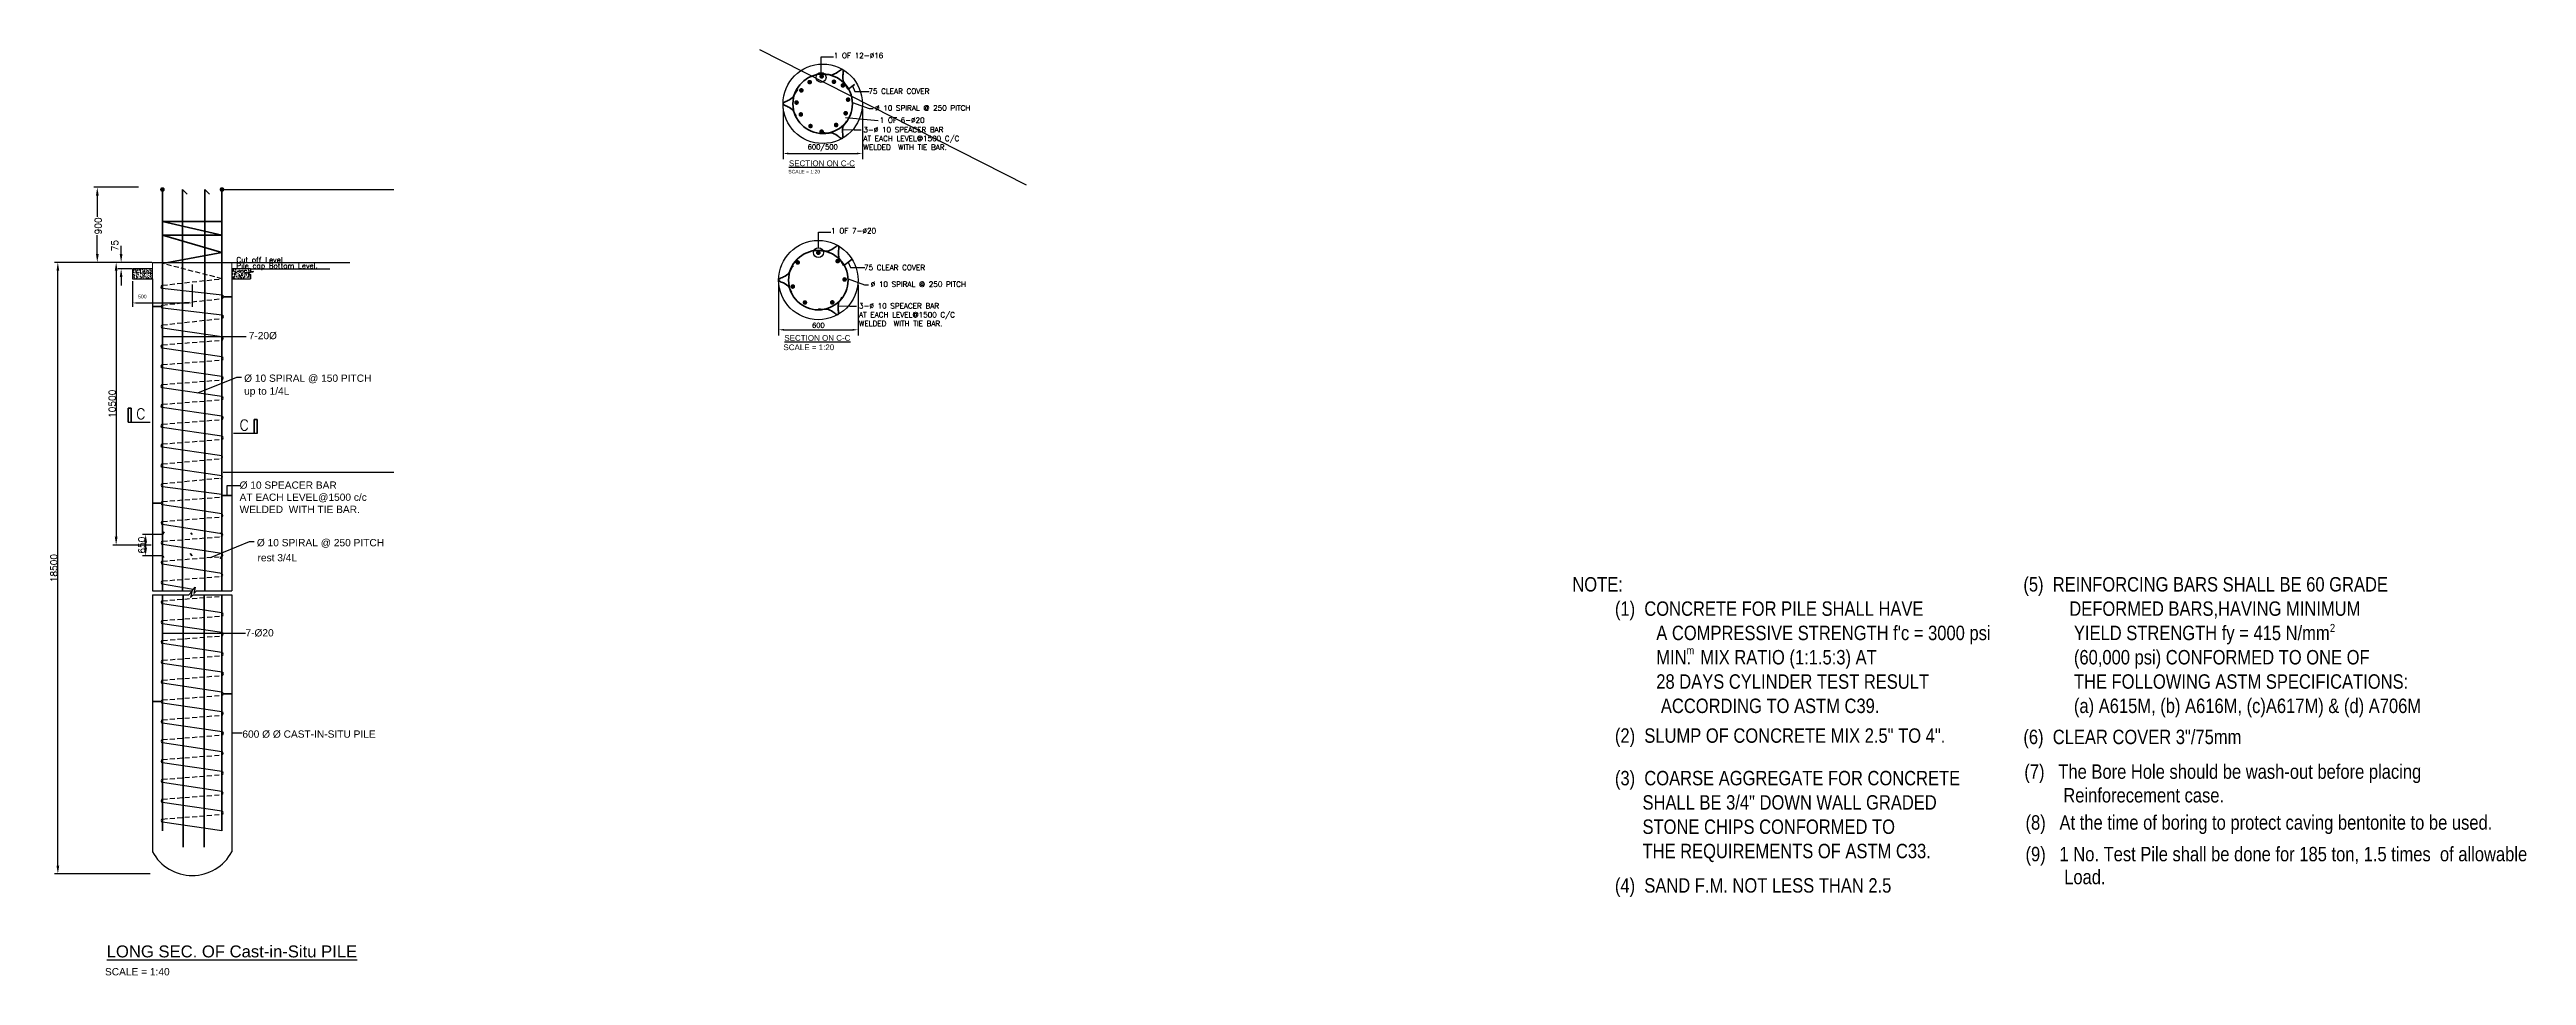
# Model space of a CAD drawing. Header units: millimetres. Extents: x 6239764 to 13047540, y 367704 to 979893.
# Drawn here: x 6658704 to 6733600, y 444219 to 472220 of the extents above; entities that cross this region are included whole.
import ezdxf

# ---------------------------------------------------------------- set-up
doc = ezdxf.new("R2010")
doc.units = ezdxf.units.MM
doc.header["$LTSCALE"] = 300
doc.linetypes.add('ACAD_ISO02W100', pattern=[15, 12, -3])
doc.linetypes.add('DASHED', pattern=[0.75, 0.5, -0.25])
for name, color, linetype in [('CAR', 4, 'Continuous'), ('DIM', 4, 'Continuous'), ('EQ-3', 3, 'Continuous'), ('HAS', 8, 'Continuous'), ('ST', 220, 'Continuous'), ('TEXT', 7, 'Continuous'), ('WIN', 30, 'Continuous')]:
    doc.layers.add(name, color=color, linetype=linetype)
for name, color, linetype, lineweight in [('DOTTED', 7, 'ACAD_ISO02W100', 0), ('Pile', 84, 'Continuous', 25), ('ROD', 10, 'Continuous', 35), ('S.TEXT', 130, 'Continuous', 9)]:
    doc.layers.add(name, color=color, linetype=linetype, lineweight=lineweight)
doc.styles.add('1-10', font='romans.shx', dxfattribs={"height": 20})
doc.styles.add('1-100', font='romans.shx', dxfattribs={"height": 200})
doc.styles.add('1-20', font='arial.ttf')
doc.styles.add('1-25', font='romans.shx', dxfattribs={"height": 50})
doc.styles.add('1-37.5', font='arial.ttf')
doc.styles.add('1-50', font='arial.ttf')
doc.styles.add('1-75', font='romans.shx', dxfattribs={"height": 150})
doc.styles.add('Hadding', font='ARIALN.TTF', dxfattribs={"height": 4})
doc.styles.add('style4', font='arial.ttf')
doc.linetypes.add('ZIGZAG', pattern='A,0.0001,-0.2,[131,ltypeshp.shx,S=0.2,R=0,X=-0.2,Y=0],-0.4,[131,ltypeshp.shx,S=0.2,R=180,X=0.2,Y=0],-0.2', length=0.8001)
doc.dimstyles.new('1- 20', dxfattribs={"dimtxt": 45, "dimasz": 40, "dimexe": 45, "dimexo": 40, "dimgap": 15, "dimtad": 1, "dimdec": 0, "dimzin": 3, "dimdsep": 46, "dimtxsty": '1-20', "dimcen": 0.09, "dimclrd": 161, "dimclre": 161, "dimclrt": 161, "dimadec": 0, "dimazin": 0, "dimtfac": 1, "dimtdec": 0, "dimtofl": 0, "dimtmove": 2, "dimatfit": 3, "dimfxl": 1, "dimtolj": 1, "dimtzin": 0, "dimarcsym": 0})
doc.dimstyles.new('1-10', dxfattribs={"dimtxt": 22, "dimasz": 22, "dimexe": 25, "dimexo": 20, "dimgap": 7, "dimtad": 1, "dimdec": 0, "dimzin": 3, "dimdsep": 46, "dimtxsty": '1-10', "dimcen": -80, "dimclrd": 161, "dimclre": 161, "dimclrt": 161, "dimadec": 0, "dimazin": 0, "dimtfac": 1, "dimtdec": 0, "dimtofl": 0, "dimtmove": 2, "dimatfit": 3, "dimfxl": 1, "dimtolj": 1, "dimtzin": 0, "dimarcsym": 0})
doc.dimstyles.new('1-25', dxfattribs={"dimtxt": 55, "dimasz": 50, "dimexe": 60, "dimexo": 50, "dimgap": 20, "dimtad": 1, "dimdec": 0, "dimzin": 3, "dimdsep": 46, "dimtxsty": '1-25', "dimcen": 0.09, "dimclrd": 161, "dimclre": 161, "dimclrt": 161, "dimadec": 0, "dimazin": 0, "dimtfac": 1, "dimtdec": 0, "dimtofl": 0, "dimtmove": 2, "dimatfit": 3, "dimfxl": 1, "dimtolj": 1, "dimtzin": 0, "dimarcsym": 0})
doc.dimstyles.new('1-50', dxfattribs={"dimtxt": 110, "dimasz": 100, "dimexe": 120, "dimexo": 75, "dimgap": 50, "dimtad": 1, "dimdec": 0, "dimzin": 3, "dimdsep": 46, "dimtxsty": '1-50', "dimcen": 0.09, "dimclrd": 7, "dimclre": 7, "dimclrt": 7, "dimadec": 0, "dimazin": 0, "dimtfac": 1, "dimtdec": 0, "dimtofl": 0, "dimtmove": 2, "dimatfit": 3, "dimfxl": 1, "dimtolj": 1, "dimtzin": 0, "dimarcsym": 0})
doc.dimstyles.new('1-75', dxfattribs={"dimtxt": 170, "dimasz": 160, "dimexe": 170, "dimexo": 150, "dimgap": 60, "dimtad": 1, "dimdec": 0, "dimzin": 3, "dimdsep": 46, "dimtxsty": '1-75', "dimcen": 0.09, "dimclrd": 256, "dimclre": 256, "dimclrt": 256, "dimadec": 0, "dimazin": 0, "dimtfac": 1, "dimtdec": 0, "dimtofl": 0, "dimtmove": 2, "dimatfit": 3, "dimfxl": 170, "dimtolj": 1, "dimtzin": 0, "dimarcsym": 0})
doc.dimstyles.new('Copy of 1-150', dxfattribs={"dimtxt": 150, "dimasz": 250, "dimexe": 100, "dimexo": 20, "dimgap": 20, "dimtad": 1, "dimdec": 0, "dimzin": 3, "dimdsep": 46, "dimtxsty": '1-20', "dimcen": 0.09, "dimclre": 7, "dimclrt": 256, "dimadec": 0, "dimazin": 0, "dimtfac": 1, "dimtdec": 0, "dimtofl": 0, "dimtmove": 2, "dimatfit": 3, "dimfxl": 1, "dimtolj": 1, "dimtzin": 0, "dimarcsym": 0})
pattern_1 = [(50, (6678587.89, 387153.74), (143.45204, -12.55043), [15, -165]), (355, (6678587.9, 387153.74), (-27.75027, 150.43843), [12, -132]), (100.4514, (6678599.85, 387152.69), (115.70188, 137.8879), [12.74804, -140.22842]), (46.1842, (6678587.9, 387193.74), (213.4482, -33.1038), [22.5, -247.5]), (96.6356, (6678605.68, 387190.98), (186.93254, 194.8236), [19.12206, -210.3426]), (351.1842, (6678587.9, 387193.74), (186.9324, 194.8237), [18, -198]), (21, (6678607.89, 387183.74), (119.38141, -80.52378), [15, -165]), (326, (6678607.9, 387183.74), (48.66307, 145.03), [12, -132]), (71.4514, (6678617.84, 387177.03), (168.04453, 64.5061), [12.74804, -140.22842]), (37.5, (6678587.893, 387153.737), (2.43197, 66.57877), [0, -130.4, 0, -134, 0, -132.5]), (7.5, (6678587.89, 387153.74), (52.61391, 78.88234), [0, -76.4, 0, -127.4, 0, -50.5]), (327.5, (6678543.293, 387153.737), (106.764487, -4.510974), [0, -50, 0, -156, 0, -207]), (317.5, (6678523.29, 387153.74), (116.63723, 20.021), [0, -65, 0, -103.6, 0, -147])]

# ---------------------------------------------------------------- blocks, each defined once
blk = doc.blocks.new('*D554')
at = {"layer": 'Defpoints', "color": 0, "linetype": 'Continuous', "transparency": 16777216}
for p in [(6680750, 465253), (6683150, 465248), (6683150, 463746)]:
    blk.add_point(p, dxfattribs=at)
at = {"layer": 'DIM', "linetype": 'Continuous', "lineweight": -2, "transparency": 16777216}
for p, q in [((6680750, 465103), (6680750, 463576)), ((6683150, 465098), (6683150, 463576)), ((6680910, 463746), (6682990, 463746))]:
    blk.add_line(p, q, dxfattribs=at)
at = {"layer": 'DIM', "linetype": 'Continuous', "transparency": 16777216}
for points in [[(6680910, 463772), (6680910, 463719), (6680750, 463746)], [(6682990, 463772), (6682990, 463719), (6683150, 463746)]]:
    blk.add_solid(points, dxfattribs=at)
at = {"layer": 'DIM', "linetype": 'Continuous', "transparency": 16777216, "insert": (6681950, 463881), "char_height": 150, "attachment_point": 5, "style": '1-75'}
blk.add_mtext('\\A1;600', dxfattribs=at)
blk = doc.blocks.new('*D555')
at = {"layer": 'Defpoints', "color": 0, "linetype": 'Continuous', "ltscale": 0.5, "transparency": 16777216}
for p in [(6661217, 465288), (6663017, 465191), (6663017, 464557)]:
    blk.add_point(p, dxfattribs=at)
at = {"layer": 'TEXT', "color": 7, "linetype": 'Continuous', "lineweight": -2, "ltscale": 0.5, "transparency": 16777216}
for p, q in [((6661217, 465213), (6661217, 464437)), ((6663017, 465116), (6663017, 464437)), ((6661317, 464557), (6662917, 464557))]:
    blk.add_line(p, q, dxfattribs=at)
at = {"layer": 'TEXT', "color": 7, "linetype": 'Continuous', "ltscale": 0.5, "transparency": 16777216}
for points in [[(6661317, 464574), (6661317, 464540), (6661217, 464557)], [(6662917, 464574), (6662917, 464540), (6663017, 464557)]]:
    blk.add_solid(points, dxfattribs=at)
at = {"layer": 'TEXT', "color": 7, "linetype": 'Continuous', "ltscale": 0.5, "transparency": 16777216, "insert": (6661511, 464749), "char_height": 110, "attachment_point": 5, "style": '1-50'}
blk.add_mtext('\\A1;500', dxfattribs=at)
blk = doc.blocks.new('*D556')
at = {"layer": 'Defpoints', "color": 0, "transparency": 16777216}
for p in [(6660148, 468054), (6661415, 468054), (6661817, 465784)]:
    blk.add_point(p, dxfattribs=at)
at = {"layer": 'EQ-3', "color": 7, "lineweight": -2, "transparency": 16777216}
for p, q in [((6661395, 468054), (6660048, 468054)), ((6661797, 465784), (6660048, 465784))]:
    blk.add_line(p, q, dxfattribs=at)
at = {"layer": 'EQ-3', "color": 0, "lineweight": -2, "transparency": 16777216}
for p, q in [((6660148, 467804), (6660148, 467163)), ((6660148, 466034), (6660148, 466608))]:
    blk.add_line(p, q, dxfattribs=at)
at = {"layer": 'EQ-3', "color": 0, "transparency": 16777216}
for points in [[(6660107, 467804), (6660190, 467804), (6660148, 468054)], [(6660107, 466034), (6660190, 466034), (6660148, 465784)]]:
    blk.add_solid(points, dxfattribs=at)
at = {"layer": 'EQ-3', "lineweight": 25, "transparency": 16777216, "insert": (6660176, 466885), "char_height": 200, "attachment_point": 5, "rotation": 90, "style": '1-100'}
blk.add_mtext('\\A1;900', dxfattribs=at)
blk = doc.blocks.new('*D557')
at = {"layer": 'Defpoints', "color": 0, "linetype": 'Continuous', "transparency": 16777216}
for p in [(6680883, 470584), (6683283, 470579), (6683283, 469077)]:
    blk.add_point(p, dxfattribs=at)
at = {"layer": 'DIM', "linetype": 'Continuous', "lineweight": -2, "transparency": 16777216}
for p, q in [((6680883, 470434), (6680883, 468907)), ((6683283, 470429), (6683283, 468907)), ((6681043, 469077), (6683123, 469077))]:
    blk.add_line(p, q, dxfattribs=at)
at = {"layer": 'DIM', "linetype": 'Continuous', "transparency": 16777216}
for points in [[(6681043, 469103), (6681043, 469050), (6680883, 469077)], [(6683123, 469103), (6683123, 469050), (6683283, 469077)]]:
    blk.add_solid(points, dxfattribs=at)
at = {"layer": 'DIM', "linetype": 'Continuous', "transparency": 16777216, "insert": (6682083, 469251), "char_height": 150, "attachment_point": 5, "style": '1-75'}
blk.add_mtext('\\A1;600/500', dxfattribs=at)
blk = doc.blocks.new('*D558')
at = {"layer": 'Defpoints', "color": 0, "transparency": 16777216}
for p in [(6660869, 465588), (6661217, 465588), (6661817, 465784)]:
    blk.add_point(p, dxfattribs=at)
at = {"layer": 'EQ-3', "color": 0, "lineweight": -2, "transparency": 16777216}
for p, q in [((6660869, 466034), (6660869, 466284)), ((6660869, 465338), (6660869, 465088))]:
    blk.add_line(p, q, dxfattribs=at)
at = {"layer": 'EQ-3', "color": 7, "lineweight": -2, "transparency": 16777216}
for p, q in [((6661797, 465784), (6660769, 465784)), ((6661197, 465588), (6660769, 465588))]:
    blk.add_line(p, q, dxfattribs=at)
at = {"layer": 'EQ-3', "color": 0, "transparency": 16777216}
for points in [[(6660827, 466034), (6660910, 466034), (6660869, 465784)], [(6660827, 465338), (6660910, 465338), (6660869, 465588)]]:
    blk.add_solid(points, dxfattribs=at)
at = {"layer": 'EQ-3', "lineweight": 25, "transparency": 16777216, "insert": (6660681, 466293), "char_height": 200, "attachment_point": 5, "rotation": 90, "style": '1-100'}
blk.add_mtext('\\A1;75', dxfattribs=at)
blk = doc.blocks.new('*D559')
at = {"layer": 'Defpoints', "color": 0, "transparency": 16777216}
for p in [(6661797, 465784), (6660718, 457234), (6661797, 457234)]:
    blk.add_point(p, dxfattribs=at)
at = {"layer": 'EQ-3', "color": 7, "lineweight": -2, "transparency": 16777216}
for p, q in [((6661777, 465784), (6660618, 465784)), ((6661777, 457234), (6660618, 457234))]:
    blk.add_line(p, q, dxfattribs=at)
at = {"layer": 'EQ-3', "color": 0, "lineweight": -2, "transparency": 16777216}
blk.add_line((6660718, 465534), (6660718, 457484), dxfattribs=at)
at = {"layer": 'EQ-3', "color": 0, "transparency": 16777216}
for points in [[(6660677, 465534), (6660760, 465534), (6660718, 465784)], [(6660677, 457484), (6660760, 457484), (6660718, 457234)]]:
    blk.add_solid(points, dxfattribs=at)
at = {"layer": 'EQ-3', "lineweight": 25, "transparency": 16777216, "insert": (6660598, 461509), "char_height": 200, "attachment_point": 5, "rotation": 90, "style": '1-100'}
blk.add_mtext('\\A1;10500', dxfattribs=at)
blk = doc.blocks.new('*D560')
at = {"layer": 'Defpoints', "color": 0, "transparency": 16777216}
for p in [(6661610, 456909), (6662117, 456909), (6662122, 457559)]:
    blk.add_point(p, dxfattribs=at)
at = {"layer": 'EQ-3', "color": 7, "lineweight": -2, "transparency": 16777216}
for p, q in [((6662102, 457559), (6661510, 457559)), ((6662097, 456909), (6661510, 456909))]:
    blk.add_line(p, q, dxfattribs=at)
at = {"layer": 'EQ-3', "color": 0, "lineweight": -2, "transparency": 16777216}
blk.add_line((6661610, 457309), (6661610, 457159), dxfattribs=at)
at = {"layer": 'EQ-3', "color": 0, "transparency": 16777216}
for points in [[(6661569, 457309), (6661652, 457309), (6661610, 457559)], [(6661569, 457159), (6661652, 457159), (6661610, 456909)]]:
    blk.add_solid(points, dxfattribs=at)
at = {"layer": 'EQ-3', "lineweight": 25, "transparency": 16777216, "insert": (6661490, 457234), "char_height": 200, "attachment_point": 5, "rotation": 90, "style": '1-100'}
blk.add_mtext('\\A1;650', dxfattribs=at)
blk = doc.blocks.new('*D905')
at = {"layer": 'Defpoints', "color": 0, "transparency": 16777216}
for p in [(6658955, 465784), (6661817, 465784), (6661765, 447293)]:
    blk.add_point(p, dxfattribs=at)
at = {"layer": 'EQ-3', "color": 7, "lineweight": -2, "transparency": 16777216}
for p, q in [((6661797, 465784), (6658855, 465784)), ((6661745, 447293), (6658855, 447293))]:
    blk.add_line(p, q, dxfattribs=at)
at = {"layer": 'EQ-3', "color": 0, "lineweight": -2, "transparency": 16777216}
blk.add_line((6658955, 447543), (6658955, 465534), dxfattribs=at)
at = {"layer": 'EQ-3', "color": 0, "transparency": 16777216}
for points in [[(6658914, 465534), (6658997, 465534), (6658955, 465784)], [(6658914, 447543), (6658997, 447543), (6658955, 447293)]]:
    blk.add_solid(points, dxfattribs=at)
at = {"layer": 'EQ-3', "lineweight": 25, "transparency": 16777216, "insert": (6658835, 456539), "char_height": 200, "attachment_point": 5, "rotation": 90, "style": '1-100'}
blk.add_mtext('\\A1;18500', dxfattribs=at)

msp = doc.modelspace()

# ---------------------------------------------------------------- hatches: boundary and pattern name
at = {"layer": 'HAS', "linetype": 'Continuous', "ltscale": 0.5}
h = msp.add_hatch(dxfattribs=at)
h.set_pattern_fill('AR-CONC', scale=20, style=0)
h.set_pattern_definition(pattern_1)
h.paths.add_polyline_path([(6661817.3, 465587.9), (6661217.3, 465587.9), (6661217.3, 465287.9), (6661817.3, 465287.9)])
h = msp.add_hatch(dxfattribs=at)
h.set_pattern_fill('AR-CONC', scale=20, style=0)
h.set_pattern_definition(pattern_1)
edge = h.paths.add_edge_path()
edge.add_line((6664783.2, 465413), (6664783.9, 465287.2))
edge.add_line((6664714.3, 465455.6), (6664783.2, 465413))
edge.add_line((6664868.2, 465504.5), (6664714.3, 465455.6))
edge.add_line((6664779.5, 465504.5), (6664868.2, 465504.5))
edge.add_line((6664779.5, 465587.9), (6664779.5, 465504.5))
edge.add_line((6664779.5, 465587.9), (6664217.3, 465587.9))
edge.add_line((6664217.3, 465587.9), (6664217.3, 465287.9))
edge.add_line((6664217.3, 465287.9), (6664779.5, 465287.9))

# ---------------------------------------------------------------- linework, layer by layer
at = {"color": 7, "lineweight": 25}
for p, q in [((6664217.3, 465783.7), (6666007.1, 465783.7)), ((6664779.5, 465587.9), (6667180.7, 465587.9))]:
    msp.add_line(p, q, dxfattribs=at)
at = {"layer": 'CAR', "color": 7, "linetype": 'Continuous', "ltscale": 0.5, "const_width": 70}
for points in [[(6681680.6, 471199.8, 1), (6681695.1, 471268.2, 1)], [(6682414.3, 471210.8, 1), (6682428.8, 471279.3, 1)], [(6681284.2, 470582.4, 1), (6681298.7, 470650.9, 1)], [(6682843.5, 470671.6, 1), (6682858, 470740.1, 1)], [(6681706.9, 469871.5, 1), (6681721.4, 469939.9, 1)], [(6682481.7, 469903.1, 1), (6682496.3, 469971.6, 1)]]:
    msp.add_lwpolyline(points, format="xyb", close=True, dxfattribs=at)
at = {"layer": 'Defpoints', "color": 7, "linetype": 'Continuous', "lineweight": 25}
for p, q in [((6680167.3, 472220.5), (6688230.1, 468128.4)), ((6663952.3, 467987.9), (6669115.9, 467987.9)), ((6661817.3, 465783.7), (6667788.8, 465783.7)), ((6663952.3, 459437.9), (6669115.9, 459437.9))]:
    msp.add_line(p, q, dxfattribs=at)
at = {"layer": 'DOTTED', "color": 7}
for p, q in [((6661217.3, 465587.9), (6661817.3, 465587.9)), ((6661817.3, 465287.9), (6661217.3, 465287.9)), ((6661817.3, 465287.9), (6661817.3, 465783.7)), ((6664217.3, 465287.9), (6664217.3, 465783.7))]:
    msp.add_line(p, q, dxfattribs=at)
at = {"layer": 'DOTTED', "color": 7, "linetype": 'ZIGZAG', "ltscale": 25}
msp.add_line((6661817.3, 465783.7), (6664217.3, 465783.7), dxfattribs=at)
at = {"layer": 'Pile', "color": 7, "linetype": 'Continuous', "ltscale": 0.5}
for p, q in [((6664868.2, 465504.5), (6664714.3, 465455.6)), ((6664714.3, 465455.6), (6664783.2, 465413)), ((6664779.5, 465587.9), (6664779.5, 465504.5)), ((6664779.5, 465504.5), (6664868.2, 465504.5)), ((6664783.2, 465413), (6664783.9, 465287.2))]:
    msp.add_line(p, q, dxfattribs=at)
at = {"layer": 'ROD', "color": 7, "linetype": 'Continuous', "ltscale": 0.5}
for p, q in [((6662117.3, 467988.6), (6662117.3, 455849)), ((6662728.7, 467987.9), (6662728.7, 455850)), ((6662870.2, 467846.5), (6662728.7, 467987.9)), ((6663394.7, 467987.9), (6663394.7, 455850)), ((6663536.1, 467846.5), (6663394.7, 467987.9)), ((6663917.3, 467988.6), (6663917.3, 455849)), ((6663917.3, 466609), (6662117.3, 467020.1)), ((6662117.3, 467020.1), (6663917.3, 467020.1)), ((6663917.3, 466083.7), (6662117.3, 466609)), ((6662117.3, 466609), (6663917.3, 466609)), ((6662117.3, 465750.2), (6663917.3, 466083.7)), ((6662122.4, 457558.7), (6662166.7, 457637.2)), ((6662117.3, 456908.7), (6662158.7, 456862)), ((6662122.4, 457558.7), (6662122.4, 456908.7)), ((6663017.3, 456908.7), (6662955.5, 456975)), ((6663017.3, 457558.7), (6662976.2, 457602.2)), ((6663917.3, 456908.7), (6663875.5, 456822.3)), ((6663917.2, 457558.7), (6663879.7, 457612.7)), ((6663917.2, 457558.7), (6663917.2, 456908.7)), ((6662117.3, 455725.2), (6662117.3, 448595.6)), ((6662739.6, 455700), (6662739.6, 448095.6)), ((6663375.7, 455700), (6663375.7, 448095.6)), ((6663917.3, 455725.2), (6663917.3, 448595.6))]:
    msp.add_line(p, q, dxfattribs=at)
at = {"layer": 'ROD', "color": 7}
for p, q in [((6661830.3, 464446.4), (6662092.9, 464446.4)), ((6663961.9, 464737.3), (6664224.5, 464737.3)), ((6661813.6, 458502.7), (6662076.2, 458502.7)), ((6663938.9, 458728.8), (6664201.5, 458728.8)), ((6661817.8, 452503.7), (6662080.4, 452503.7)), ((6663954.8, 452736.6), (6664217.3, 452736.6))]:
    msp.add_line(p, q, dxfattribs=at)
at = {"layer": 'ROD', "color": 7, "linetype": 'Continuous', "ltscale": 0.5, "const_width": 70}
for points in [[(6682025.1, 471432, 1), (6682077.1, 471385.2, 1)], [(6682700.6, 471170.1, 1), (6682686, 471101.6, 1)], [(6681430.2, 470951.6, 1), (6681444.8, 471020, 1)], [(6682743.7, 470282.8, 1), (6682810.2, 470304.5, 1)], [(6681414.4, 470223.7, 1), (6681429, 470292.2, 1)], [(6682082.5, 469747.3, 1), (6682015.9, 469725.6, 1)], [(6662082.3, 467987.9, 1), (6662152.3, 467987.9, 1)], [(6663882.3, 467987.9, 1), (6663952.3, 467987.9, 1)], [(6681924.3, 466099.2, 1), (6681976.3, 466052.3, 1)], [(6682542.4, 465855.1, 1), (6682527.9, 465786.6, 1)], [(6681170.3, 465018.5, 1), (6681184.9, 465087, 1)], [(6681319.8, 465746.8, 1), (6681334.4, 465815.3, 1)], [(6682711.6, 465255.8, 1), (6682778.2, 465277.4, 1)], [(6681578.5, 464580.6, 1), (6681511.9, 464559, 1)], [(6682338.7, 464563.1, 1), (6682405.3, 464584.7, 1)]]:
    msp.add_lwpolyline(points, format="xyb", close=True, dxfattribs=at)
at = {"layer": 'ROD', "color": 7}
for points in [[(6661085.1, 460948.3), (6661085.1, 461370.2), (6661169.4, 461370.2), (6661169.4, 460948.3)], [(6664978.9, 460606.8), (6664978.9, 461028.6), (6664894.5, 461028.6), (6664894.5, 460606.8)]]:
    msp.add_lwpolyline(points, dxfattribs=at)
for centre in [(6682083.1, 470579.1), (6681950.3, 465247.9)]:
    msp.add_circle(centre, 900, dxfattribs=at)
for centre, radius, start, end in [((6682234.5, 470838.1), 624, 78.339043, 95.520227), ((6682667.7, 471581.1), 40, 358.255228, 121.744772), ((6681969, 470654.4), 945.7, 22.592324, 38.63417), ((6680923.1, 470583.6), 40, 118.255228, 241.744772), ((6681783.1, 470579.9), 624, 198.339043, 215.520227), ((6681783.1, 470579.9), 624, 136.725498, 160.67477), ((6682231, 470317.1), 624, 256.725498, 280.67477), ((6682231, 470317.1), 624, 318.339043, 335.520227), ((6682657.7, 469570.5), 40, 238.255228, 1.744772), ((6682101.7, 465506.9), 624, 78.339043, 95.520227), ((6682534.9, 466249.9), 40, 358.255228, 121.744772), ((6681836.2, 465323.2), 945.7, 22.592324, 38.63417), ((6680790.3, 465252.4), 40, 118.255228, 241.744772), ((6681650.3, 465248.7), 624, 136.725498, 160.67477), ((6681650.3, 465248.7), 624, 198.339043, 215.520227), ((6682098.1, 464985.9), 624, 256.725498, 280.67477), ((6682098.1, 464985.9), 624, 318.339043, 335.520227), ((6682524.9, 464239.3), 40, 238.255228, 1.744772)]:
    msp.add_arc(centre, radius, start, end, dxfattribs=at)
for points in [[(6682646.7, 471615.1), (6682614.8, 471595.4), (6682506.1, 471504.3), (6682413.9, 471469.5), (6682356.9, 471447.9)], [(6682707.7, 471579.8), (6682706.5, 471542.4), (6682682.1, 471402.7), (6682697.9, 471305.5), (6682707.7, 471244.8)], [(6680904.2, 470618.8), (6680937.2, 470636.6), (6681070.4, 470685.2), (6681146.6, 470747.5), (6681194.3, 470786.4)], [(6680904.2, 470548.4), (6680937.2, 470530.6), (6681070.4, 470482), (6681146.6, 470419.6), (6681193.9, 470381)], [(6682636.7, 469536.4), (6682604.8, 469556.1), (6682496.1, 469647.2), (6682404, 469682.1), (6682346.5, 469703.9)], [(6682697.7, 469571.7), (6682696.6, 469609.1), (6682672.1, 469748.8), (6682688, 469846), (6682697.8, 469906.2)], [(6682513.8, 466283.9), (6682482, 466264.2), (6682373.2, 466173.1), (6682281.1, 466138.3), (6682224.1, 466116.7)], [(6682574.9, 466248.6), (6682573.7, 466211.2), (6682549.2, 466071.5), (6682565.1, 465974.3), (6682574.9, 465913.6)], [(6680771.4, 465287.6), (6680804.3, 465305.3), (6680937.6, 465354), (6681013.8, 465416.3), (6681061.5, 465455.2)], [(6680771.4, 465217.2), (6680804.3, 465199.4), (6680937.6, 465150.8), (6681013.8, 465088.4), (6681061, 465049.8)], [(6682503.9, 464205.2), (6682472, 464224.9), (6682363.3, 464316), (6682271.2, 464350.9), (6682213.7, 464372.7)], [(6682564.9, 464240.5), (6682563.8, 464277.9), (6682539.3, 464417.6), (6682555.1, 464514.8), (6682565, 464575)]]:
    msp.add_open_spline(points, degree=3, knots=[18.9664114, 18.9664114, 18.9664114, 18.9664114, 47.0106371, 92.6089282, 92.6089282, 92.6089282, 92.6089282], dxfattribs=at)
at = {"layer": 'ST', "color": 7, "linetype": 'DASHED'}
for p, q in [((6663917.3, 465289.4), (6662117.3, 465750.2)), ((6662117.3, 465093), (6663917.3, 465289.4)), ((6662117.3, 464493), (6663917.3, 464689.4)), ((6662117.3, 463893), (6663917.3, 464089.4)), ((6662117.3, 463293), (6663917.3, 463430.5)), ((6662117.3, 462693), (6663913.9, 462830)), ((6662117.3, 462093), (6663913.9, 462230)), ((6662117.3, 461493), (6663913.9, 461630)), ((6662117.3, 460893), (6663917.3, 461030.5)), ((6662117.3, 460293), (6663913.9, 460430)), ((6662117.3, 459693), (6663917.3, 459850.6)), ((6662117.3, 459093), (6663917.3, 459266.8)), ((6662120.8, 458552.4), (6663917.3, 458689.4)), ((6662117.3, 457950.2), (6663917.3, 458089.4)), ((6662117.3, 456750.2), (6663917.3, 456889.4)), ((6662120.8, 457352.4), (6663917.3, 457489.4)), ((6662117.3, 456150.2), (6663917.3, 456289.4)), ((6662117.3, 455551.9), (6663917.3, 455689.4)), ((6662120.8, 454952.4), (6663917.3, 455089.4)), ((6662124.9, 454351.7), (6663917.3, 454489.4)), ((6662124.9, 453751.7), (6663917.3, 453889.4)), ((6662117.3, 453150), (6663917.3, 453289.4)), ((6662117.3, 452550.2), (6663917.3, 452689.4)), ((6662117.3, 451950.2), (6663917.3, 452089.4)), ((6662117.3, 451350), (6663917.3, 451489.4)), ((6662117.3, 450750), (6663917.3, 450889.4)), ((6662117.3, 450150.2), (6663917.3, 450289.4)), ((6662117.3, 449550), (6663917.3, 449689.4)), ((6662117.3, 448950.2), (6663917.3, 449089.4))]:
    msp.add_line(p, q, dxfattribs=at)
at = {"layer": 'ST', "color": 7}
for p, q in [((6663920.8, 464788.3), (6662113.9, 464994)), ((6663920.8, 464188.3), (6662117.3, 464396.4)), ((6663917.3, 463529), (6662117.3, 463795.8)), ((6663917.3, 462929), (6662113.9, 463194)), ((6663917.3, 462329), (6662113.9, 462594)), ((6663917.3, 461729), (6662113.9, 461994)), ((6663917.3, 461129), (6662113.9, 461394)), ((6663917.3, 460529), (6662113.9, 460794)), ((6663917.3, 459929), (6662113.9, 460194)), ((6663917.3, 459329), (6662113.9, 459594)), ((6663917.3, 458180.1), (6662117.3, 458453.5)), ((6663917.3, 458764.4), (6662121.5, 458995.5)), ((6663917.3, 457575.2), (6662117.3, 457853.5)), ((6663917.3, 456980.5), (6662117.3, 457253.5)), ((6663917.3, 456372.1), (6662117.3, 456653.5)), ((6663046.1, 455886), (6662117.3, 456053.5)), ((6663913.7, 455187.5), (6662117.3, 455453.5)), ((6663913.7, 454587.5), (6662117.3, 454853.5)), ((6663913.7, 453987.5), (6662117.3, 454253.5)), ((6663920.8, 453388.3), (6662117.3, 453653.5)), ((6663917.3, 452786.7), (6662117.3, 453053.5)), ((6663917.3, 452186.7), (6662117.3, 452453.5)), ((6663920.8, 451588.3), (6662117.3, 451853.5)), ((6663917.3, 450983.4), (6662117.3, 451253.5)), ((6663917.3, 450386.7), (6662117.3, 450653.5)), ((6663917.3, 449783.2), (6662117.3, 450053.5)), ((6663917.3, 449186.7), (6662117.3, 449453.5)), ((6663917.3, 448595.6), (6662117.3, 448853.5))]:
    msp.add_line(p, q, dxfattribs=at)
at = {"layer": 'ST', "color": 7, "linetype": 'Continuous'}
for centre, start, end in [((6662122.8, 465043.2), 96.2274, 259.779039), ((6662130.4, 464444.7), 96.2274, 259.779039), ((6663911.9, 464739.1), 276.2274, 79.779039), ((6662130.4, 463844.1), 96.2274, 259.779039), ((6663911.9, 464139.1), 276.2274, 79.779039), ((6662122.8, 463243.2), 96.2274, 259.779039), ((6663908.5, 463479.7), 276.2274, 79.779039), ((6663908.5, 462879.7), 276.2274, 79.779039), ((6662122.8, 462643.2), 96.2274, 259.779039), ((6663908.5, 462279.7), 276.2274, 79.779039), ((6662122.8, 462043.2), 96.2274, 259.779039), ((6662122.8, 461443.2), 96.2274, 259.779039), ((6663908.5, 461679.7), 276.2274, 79.779039), ((6662122.8, 460843.2), 96.2274, 259.779039), ((6663908.5, 461079.7), 276.2274, 79.779039), ((6662122.8, 460243.2), 96.2274, 259.779039), ((6663886.2, 459889.8), 276.2274, 79.779039), ((6663908.5, 460479.7), 276.2274, 79.779039), ((6662122.8, 459643.2), 96.2274, 259.779039), ((6663880.1, 459295.6), 276.2274, 79.779039), ((6662126.2, 458502.7), 96.2274, 259.779039), ((6662130.4, 459044.7), 96.2274, 259.779039), ((6663888.9, 458730.5), 276.2274, 79.779039), ((6662130.4, 457902), 96.2274, 259.779039), ((6663896.3, 458134.7), 276.2274, 79.779039), ((6662126.2, 457302.7), 96.2274, 259.779039), ((6663891.7, 457532.3), 276.2274, 79.779039), ((6663896.8, 456934.9), 276.2274, 79.779039), ((6662130.4, 456702), 96.2274, 259.779039), ((6662130.4, 456102), 96.2274, 259.779039), ((6663889.2, 456330.7), 276.2274, 79.779039), ((6662126.2, 455502.7), 96.2274, 259.779039), ((6662126.2, 454902.7), 96.2274, 259.779039), ((6663904.8, 455138.3), 276.2274, 79.779039), ((6662130.4, 454302), 96.2274, 259.779039), ((6663904.8, 454538.3), 276.2274, 79.779039), ((6663904.8, 453938.3), 276.2274, 79.779039), ((6662130.4, 453702), 96.2274, 259.779039), ((6662130.4, 453101.8), 96.2274, 259.779039), ((6663911.9, 453339.1), 276.2274, 79.779039), ((6662130.4, 452502), 96.2274, 259.779039), ((6663904.8, 452738.3), 276.2274, 79.779039), ((6662130.4, 451902), 96.2274, 259.779039), ((6663904.8, 452138.3), 276.2274, 79.779039), ((6662130.4, 451301.8), 96.2274, 259.779039), ((6663900.3, 450936.4), 276.2274, 79.779039), ((6663911.9, 451539.1), 276.2274, 79.779039), ((6662130.4, 450701.8), 96.2274, 259.779039), ((6662130.4, 450102), 96.2274, 259.779039), ((6663904.8, 450338.3), 276.2274, 79.779039), ((6662130.4, 449501.8), 96.2274, 259.779039), ((6663900, 449736.3), 276.2274, 79.779039), ((6662130.4, 448902), 96.2274, 259.779039), ((6663904.8, 449138.3), 276.2274, 79.779039)]:
    msp.add_arc(centre, 50, start, end, dxfattribs=at)
at = {"layer": 'TEXT', "color": 7}
for p, q in [((6682981.1, 471119.3), (6683053.5, 470955)), ((6683053.5, 470955), (6683484.3, 470955)), ((6682848.3, 465788.1), (6682920.7, 465623.8)), ((6682920.7, 465623.8), (6683351.5, 465623.8))]:
    msp.add_line(p, q, dxfattribs=at)
for centre in [(6682034.4, 471376.1), (6681954.4, 466079.3)]:
    msp.add_circle(centre, 148.9, dxfattribs=at)
at = {"layer": 'WIN', "color": 7, "linetype": 'ZIGZAG', "ltscale": 0.5}
for p, q in [((6661817.3, 465287.9), (6661817.3, 455849)), ((6664217.3, 465287.9), (6664217.3, 455849)), ((6661817.3, 455725.2), (6661817.3, 447960.9)), ((6664217.3, 455725.2), (6664217.3, 447960.9))]:
    msp.add_line(p, q, dxfattribs=at)
at = {"layer": 'WIN', "color": 7}
for p, q in [((6661085.1, 460948.3), (6661745.1, 460948.3)), ((6664978.9, 460606.8), (6664270.3, 460606.8)), ((6661817.3, 455849), (6663016.6, 455849)), ((6661817.3, 455725.2), (6662914.6, 455725.2)), ((6663041.9, 455725.2), (6664217.3, 455725.2)), ((6663143.9, 455849), (6664217.3, 455849))]:
    msp.add_line(p, q, dxfattribs=at)
at = {"layer": 'WIN', "color": 7, "linetype": 'Continuous', "ltscale": 0.5}
for p, q in [((6662914.6, 455725.2), (6663002.8, 455830.4)), ((6663002.8, 455830.4), (6662967, 455648.5)), ((6662967, 455648.5), (6663041.9, 455725.2)), ((6663016.6, 455849), (6663104.8, 455959.6)), ((6663104.8, 455959.6), (6663069, 455772.4)), ((6663069, 455772.4), (6663143.9, 455849))]:
    msp.add_line(p, q, dxfattribs=at)
msp.add_lwpolyline([(6661817.3, 465587.9), (6661217.3, 465587.9), (6661217.3, 465287.9), (6661817.3, 465287.9)], close=True, dxfattribs=at)
msp.add_lwpolyline([(6664779.5, 465587.9), (6664217.3, 465587.9), (6664217.3, 465287.9), (6664779.5, 465287.9)], dxfattribs=at)
at = {"layer": 'WIN', "color": 7}
for centre in [(6682083.1, 470579.1), (6681950.3, 465247.9)]:
    msp.add_circle(centre, 1200, dxfattribs=at)
at = {"layer": 'WIN', "color": 7, "linetype": 'ZIGZAG', "ltscale": 0.5}
msp.add_arc((6663017.3, 448600.9), 1360, 208.072487, 331.927513, dxfattribs=at)

# ---------------------------------------------------------------- texts
at = {"layer": 'S.TEXT', "color": 7, "linetype": 'Continuous', "lineweight": 25, "style": 'Hadding'}
for s, height, p in [('NOTE:', 436.3, (6704749.6, 455829.7)), ('         (5)  REINFORCING BARS SHALL BE 60 GRADE', 436.298, (6717137, 455829.7)), ('         (1)  CONCRETE FOR PILE SHALL HAVE', 436.298, (6704786.8, 455094.8)), ('                   DEFORMED BARS,HAVING MINIMUM', 436.298, (6717137, 455094.8)), ("                  A COMPRESSIVE STRENGTH f'c = 3000 psi", 436.298, (6704786.8, 454359.9)), ('                    YIELD STRENGTH fy = 415 N/mm', 436.298, (6717137, 454359.9)), ('                  MIN.  MIX RATIO (1:1.5:3) AT', 436.298, (6704786.8, 453625)), ('                    (60,000 psi) CONFORMED TO ONE OF', 436.298, (6717137, 453625)), ('                  28 DAYS CYLINDER TEST RESULT', 436.298, (6704786.8, 452890.1)), ('                    THE FOLLOWING ASTM SPECIFICATIONS:', 436.298, (6717137, 452890.1)), ('                   ACCORDING TO ASTM C39.', 436.298, (6704786.8, 452155.2)), ('                    (a) A615M, (b) A616M, (c)A617M) & (d) A706M', 436.298, (6717137, 452155.5)), ('         (2)  SLUMP OF CONCRETE MIX 2.5" TO 4".', 436.298, (6704786.8, 451255.4)), ('         (6)  CLEAR COVER 3"/75mm', 436.298, (6717137, 451215.2)), ('         (3)  COARSE AGGREGATE FOR CONCRETE', 436.298, (6704786.8, 449969.1)), ('       (7)   The Bore Hole should be wash-out before placing', 436.298, (6717444.3, 450166.6)), ('               SHALL BE 3/4" DOWN WALL GRADED', 436.298, (6704786.8, 449234.2)), ('Reinforecement case.', 436.298, (6719595.2, 449450.6)), ('               STONE CHIPS CONFORMED TO', 436.298, (6704786.8, 448499.3)), ('       (8)   At the time of boring to protect caving bentonite to be used.', 436.298, (6717480.2, 448627.2)), ('               THE REQUIREMENTS OF ASTM C33.', 436.298, (6704786.8, 447764.4)), ('       (9)   1 No. Test Pile shall be done for 185 ton, 1.5 times  of allowable ', 436.298, (6717480.2, 447671.9)), ('         (4)  SAND F.M. NOT LESS THAN 2.5', 436.298, (6704786.8, 446724)), ('Load.', 436.3, (6719622.3, 446979.8))]:
    msp.add_text(s, height=height, dxfattribs=at).set_placement(p)
at = {"layer": 'S.TEXT', "color": 7, "style": 'Hadding'}
for s, p in [('2', (6727658.6, 454605)), ('m', (6708202.8, 453925.7))]:
    msp.add_text(s, height=244.3, dxfattribs=at).set_placement(p)
at = {"layer": 'TEXT', "color": 7, "linetype": 'Continuous', "ltscale": 0.5, "style": '1-37.5'}
for s, height, p in [('SCALE = 1:20', 108, (6681043.1, 468474)), ('SCALE = 1:20', 172.8, (6680894.2, 463129.5)), ('SCALE = 1:40', 220, (6660380.1, 444221.9))]:
    msp.add_text(s, height=height, dxfattribs=at).set_placement(p)
at = {"layer": 'TEXT', "color": 7}
for s, height, style, p in [('C', 320, '1-10', (6661319.7, 461044.7)), ('C', 320, '1-10', (6664446.8, 460703.2)), ('600 %%C %%C CAST-IN-SITU PILE', 220, 'style4', (6664534.8, 451409.3))]:
    msp.add_text(s, height=height, dxfattribs=dict(at, style=style)).set_placement(p)
at = {"layer": 'TEXT', "color": 7, "attachment_point": 1}
for s, insert, char_height, style in [('1 OF 12-%%C16', (6682418.4, 472117.8), 160, '1-10'), ('75 CLEAR COVER', (6683464.9, 471040.8), 160, '1-10'), ('%%c 10 SPIRAL @ 250 PITCH', (6683666.7, 470532.9), 160, '1-10'), ('3-%%C 10 SPEACER BAR \\PAT EACH LEVEL@1500 C/C\\PWELDED  WITH TIE BAR.', (6683312.7, 469877.7), 160, '1-10'), ('1 OF 6-%%C20', (6683806.3, 470165.1), 160, '1-10'), ('1 OF 7-%%C20', (6682338.5, 466821), 160, '1-10'), ('Cut off Level', (6664352.1, 465943.7), 160, '1-10'), ('Pile cap Bottom Level.', (6664352.1, 465763.3), 160, '1-10'), ('75 CLEAR COVER', (6683332.1, 465709.6), 160, '1-10'), ('%%c 10 SPIRAL @ 250 PITCH', (6683533.9, 465201.7), 160, '1-10'), ('3-%%C 10 SPEACER BAR \\PAT EACH LEVEL@1500 C/C\\PWELDED  WITH TIE BAR.', (6683179.9, 464546.5), 160, '1-10'), ('7-20%%C', (6664726.6, 463680.2), 220, 'style4'), ('%%c 10 SPIRAL @ 150 PITCH', (6664588.6, 462391.7), 220, 'style4'), ('up to 1/4L', (6664588.6, 462002.1), 220, 'style4'), ('%%C 10 SPEACER BAR \\PAT EACH LEVEL@1500 c/c\\PWELDED  WITH TIE BAR.', (6664450.5, 459158.6), 220, 'style4'), ('%%c 10 SPIRAL @ 250 PITCH', (6664973, 457418.5), 220, 'style4'), ('rest 3/4L', (6664993.8, 456963.1), 220, 'style4'), ('7-%%C20', (6664627.7, 454690.8), 220, 'style4')]:
    msp.add_mtext(s, dxfattribs=dict(at, insert=insert, char_height=char_height, style=style))
at = {"layer": 'TEXT', "color": 7, "linetype": 'Continuous', "ltscale": 0.5, "attachment_point": 1, "style": '1-37.5'}
for s, insert, char_height in [('{\\LSECTION ON C-C}', (6681060.1, 468865.8), 172.8), ('{\\LSECTION ON C-C}', (6680922.6, 463585), 172.8), ('{\\LLONG SEC. OF Cast-in-Situ PILE}', (6660432.9, 445125.9), 360)]:
    msp.add_mtext(s, dxfattribs=dict(at, insert=insert, char_height=char_height))

# ---------------------------------------------------------------- dimensions: what is measured, and where the dimension line sits
at = {"layer": 'DIM', "color": 7, "linetype": 'Continuous'}
for base, p1, p2, text, picture, middle in [((6683283.1, 469076.7), (6680883.1, 470583.9), (6683283.1, 470579.1), '600/500', '*D557', (6682083.1, 469251)), ((6683150.3, 463745.5), (6680750.3, 465252.7), (6683150.3, 465247.9), '600', '*D554', (6681950.3, 463880.5))]:
    dim = msp.add_linear_dim(base=base, p1=p1, p2=p2, text=text, dimstyle='1-75', override={"dimfxl": 0.35}, dxfattribs=at)
    dim.commit()
    dim.dimension.update_dxf_attribs({"geometry": picture, "text_midpoint": middle})
at = {"layer": 'EQ-3', "color": 7, "lineweight": 25}
for base, p2, text, picture, middle in [((6660148.4, 468054.1), (6661414.9, 468054.1), '900', '*D556', (6660176.4, 466885.4)), ((6660868.6, 465587.9), (6661217.3, 465587.9), '75', '*D558', (6660681.1, 466292.9))]:
    dim = msp.add_linear_dim(base=base, p1=(6661817.3, 465783.7), p2=p2, angle=90, text=text, dimstyle='Copy of 1-150', override={"dimtxsty": '1-100'}, dxfattribs=at)
    dim.commit()
    dim.dimension.update_dxf_attribs({"geometry": picture, "text_midpoint": middle, "dimtype": 160})
for base, p1, p2, text, picture, middle in [((6658955.2, 465783.7), (6661765.2, 447293.4), (6661817.3, 465783.7), '18500', '*D905', (6658835.2, 456538.5)), ((6660718.3, 457233.7), (6661797.3, 465783.7), (6661797.3, 457233.7), '10500', '*D559', (6660598.3, 461508.7))]:
    dim = msp.add_linear_dim(base=base, p1=p1, p2=p2, angle=90, text=text, dimstyle='Copy of 1-150', override={"dimtxsty": '1-100'}, dxfattribs=at)
    dim.commit()
    dim.dimension.update_dxf_attribs({"geometry": picture, "text_midpoint": middle})
dim = msp.add_linear_dim(base=(6661610.2, 456908.7), p1=(6662122.4, 457558.7), p2=(6662117.3, 456908.7), angle=90, dimstyle='Copy of 1-150', override={"dimtxsty": '1-100'}, dxfattribs=at)
dim.commit()
dim.dimension.update_dxf_attribs({"geometry": '*D560', "text_midpoint": (6661490.2, 457233.7)})
at = {"layer": 'TEXT', "color": 7, "linetype": 'Continuous', "ltscale": 0.5}
dim = msp.add_linear_dim(base=(6663017.3, 464557), p1=(6661217.3, 465287.9), p2=(6663017.3, 465191.2), text='500', dimstyle='1-50', dxfattribs=at)
dim.commit()
dim.dimension.update_dxf_attribs({"geometry": '*D555', "text_midpoint": (6661511, 464749.3), "dimtype": 160})

# ---------------------------------------------------------------- leaders
at = {"layer": 'Pile', "color": 7, "linetype": 'Continuous', "ltscale": 0.5}
for points, dimstyle in [([(6662130.4, 463543.8), (6664648.1, 463545.5)], '1-25'), ([(6662537.8, 463544.1), (6664648.1, 463545.5)], '1-25'), ([(6663017.3, 463544.4), (6664648.1, 463545.5)], '1-25'), ([(6663439.3, 463544.7), (6664648.1, 463545.5)], '1-25'), ([(6663917.3, 463545), (6664217.3, 463545)], '1-25'), ([(6664070.2, 458728.8), (6664070.2, 459038.7), (6664462.4, 459038.7)], '1-10')]:
    msp.add_leader(points, dimstyle=dimstyle, dxfattribs=at)
for points in [[(6662117.3, 454567.1), (6664628.2, 454567.1)], [(6663017.3, 454567.1), (6664606.7, 454567.1)]]:
    msp.add_leader(points, dimstyle='1-25', override={"dimgap": 20, "dimtad": 0}, dxfattribs=at)
at = {"layer": 'TEXT', "color": 7, "linetype": 'Continuous', "ltscale": 0.5}
for points, override in [([(6682034.4, 471513.5), (6682034.4, 471996.6), (6682411.5, 471996.6)], {"dimgap": 15, "dimtad": 0}), ([(6682984.6, 470618.8), (6683483.9, 470434.2), (6683603.9, 470434.2)], {"dimtad": 0}), ([(6682673.2, 469798.3), (6683031.5, 469789.4), (6683240.9, 469789.4)], {"dimtad": 0}), ([(6682767.9, 470167.6), (6683762.4, 470071.2)], {"dimtad": 0}), ([(6681954.4, 466216.7), (6681954.4, 466699.9), (6682331.5, 466699.9)], {"dimgap": 15, "dimtad": 0}), ([(6682851.8, 465287.6), (6683351.1, 465103), (6683471.1, 465103)], {"dimtad": 0}), ([(6682540.3, 464467.1), (6682898.7, 464458.2), (6683108.1, 464458.2)], {"dimtad": 0}), ([(6663189.4, 461836), (6664370.6, 462312.4), (6664506.8, 462312.4)], {"dimtad": 0}), ([(6663573.8, 456862.8), (6664755, 457339.3), (6664891.2, 457339.3)], {"dimtad": 0}), ([(6664225, 451555.3), (6664524.4, 451554.6)], {"dimtad": 0})]:
    msp.add_leader(points, dimstyle='1- 20', override=override, dxfattribs=at)
at = {"layer": 'TEXT', "color": 7}
for points in [[(6682860.8, 471030.6), (6683043.6, 471165.4)], [(6683043.6, 471165.4), (6682870, 471034.2)], [(6682728, 465699.4), (6682968.6, 465876.8)], [(6682977.8, 465880.4), (6682737.2, 465703)]]:
    msp.add_leader(points, dimstyle='1-10', override={"dimgap": 15, "dimtad": 0}, dxfattribs=at)

doc.saveas('drawing.dxf')
